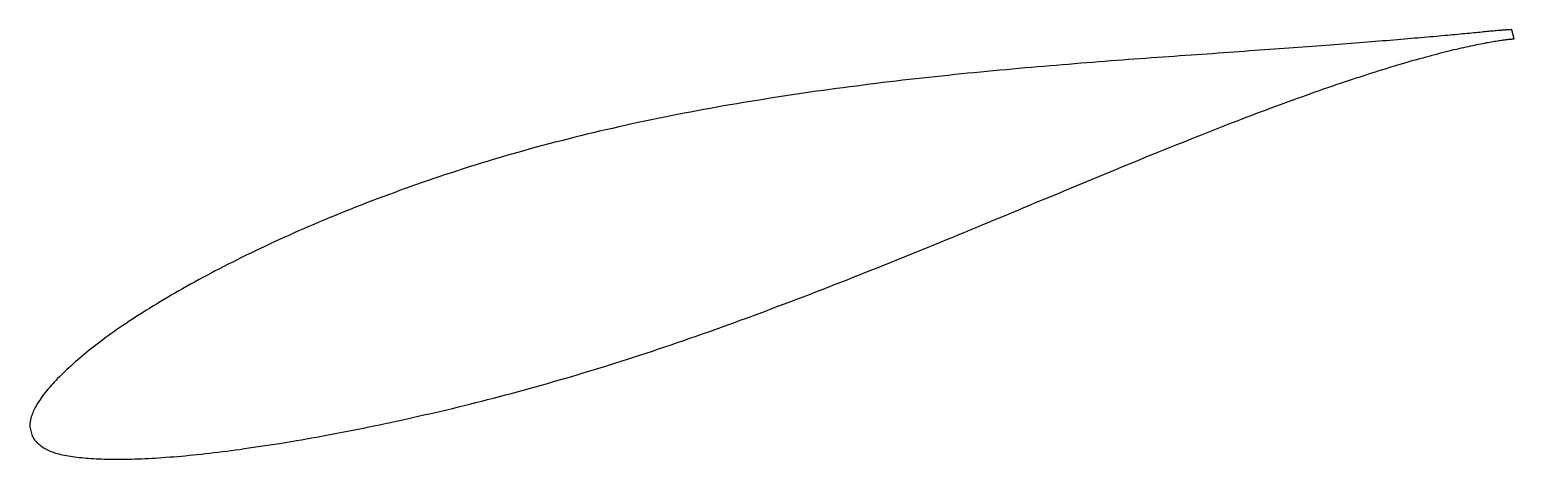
# Model space of a CAD drawing. Header units: metres. Extents: x -44 to 88, y -14 to 24.
import ezdxf

# ---------------------------------------------------------------- set-up
doc = ezdxf.new("R2010")
doc.units = ezdxf.units.M

msp = doc.modelspace()

# ---------------------------------------------------------------- linework, layer by layer
msp.add_lwpolyline([(87.9, 24.15), (87.9, 24.15), (87.89, 24.16), (87.87, 24.16), (87.86, 24.16), (87.83, 24.15), (87.8, 24.15), (87.77, 24.15), (87.73, 24.15), (87.68, 24.15), (87.63, 24.15), (87.58, 24.14), (87.52, 24.14), (87.45, 24.13), (87.38, 24.13), (87.3, 24.12), (87.22, 24.12), (87.13, 24.11), (87.04, 24.1), (86.94, 24.09), (86.84, 24.08), (86.73, 24.07), (86.62, 24.07), (86.5, 24.05), (86.38, 24.04), (86.25, 24.03), (86.12, 24.02), (85.98, 24.01), (85.84, 23.99), (85.69, 23.98), (85.54, 23.97), (85.38, 23.95), (85.22, 23.94), (85.05, 23.92), (84.87, 23.9), (84.69, 23.89), (84.51, 23.87), (84.32, 23.85), (84.13, 23.83), (83.93, 23.81), (83.73, 23.8), (83.52, 23.78), (83.3, 23.76), (83.09, 23.74), (82.86, 23.71), (82.63, 23.69), (82.4, 23.67), (82.16, 23.65), (81.92, 23.63), (81.67, 23.6), (81.42, 23.58), (81.16, 23.56), (80.9, 23.53), (80.63, 23.51), (80.36, 23.49), (80.09, 23.46), (79.81, 23.44), (79.52, 23.41), (79.23, 23.39), (78.93, 23.36), (78.64, 23.33), (78.33, 23.31), (78.02, 23.28), (77.71, 23.26), (77.39, 23.23), (77.07, 23.2), (76.74, 23.17), (76.41, 23.15), (76.07, 23.12), (75.73, 23.09), (75.39, 23.06), (75.04, 23.04), (74.69, 23.01), (74.33, 22.98), (73.97, 22.95), (73.6, 22.92), (73.23, 22.89), (72.86, 22.87), (72.48, 22.84), (72.09, 22.81), (71.71, 22.78), (71.32, 22.75), (70.92, 22.72), (70.52, 22.69), (70.12, 22.66), (69.71, 22.63), (69.3, 22.6), (68.88, 22.57), (68.47, 22.54), (68.04, 22.51), (67.62, 22.48), (67.19, 22.44), (66.75, 22.41), (66.31, 22.38), (65.87, 22.35), (65.43, 22.32), (64.98, 22.29), (64.53, 22.26), (64.07, 22.22), (63.61, 22.19), (63.15, 22.16), (62.68, 22.12), (62.21, 22.09), (61.74, 22.06), (61.26, 22.02), (60.78, 21.99), (60.3, 21.96), (59.82, 21.92), (59.33, 21.89), (58.83, 21.85), (58.34, 21.82), (57.84, 21.78), (57.34, 21.75), (56.84, 21.71), (56.33, 21.68), (55.82, 21.64), (55.31, 21.6), (54.79, 21.56), (54.27, 21.53), (53.75, 21.49), (53.23, 21.45), (52.7, 21.41), (52.18, 21.37), (51.65, 21.33), (51.11, 21.29), (50.58, 21.24), (50.04, 21.2), (49.5, 21.16), (48.96, 21.12), (48.41, 21.07), (47.87, 21.03), (47.32, 20.98), (46.77, 20.94), (46.21, 20.89), (45.66, 20.84), (45.1, 20.79), (44.54, 20.75), (43.98, 20.7), (43.42, 20.64), (42.86, 20.59), (42.29, 20.54), (41.72, 20.49), (41.15, 20.43), (40.58, 20.38), (40.01, 20.32), (39.44, 20.27), (38.87, 20.21), (38.29, 20.15), (37.71, 20.09), (37.13, 20.03), (36.55, 19.97), (35.97, 19.91), (35.39, 19.84), (34.81, 19.78), (34.23, 19.71), (33.64, 19.65), (33.06, 19.58), (32.47, 19.51), (31.88, 19.44), (31.3, 19.37), (30.71, 19.29), (30.12, 19.22), (29.53, 19.14), (28.94, 19.07), (28.35, 18.99), (27.76, 18.91), (27.17, 18.83), (26.58, 18.75), (25.98, 18.67), (25.39, 18.58), (24.8, 18.5), (24.21, 18.41), (23.62, 18.32), (23.02, 18.23), (22.43, 18.14), (21.84, 18.05), (21.25, 17.95), (20.66, 17.86), (20.06, 17.76), (19.47, 17.66), (18.88, 17.56), (18.29, 17.46), (17.7, 17.36), (17.11, 17.26), (16.52, 17.15), (15.93, 17.04), (15.35, 16.93), (14.76, 16.82), (14.17, 16.71), (13.59, 16.6), (13, 16.48), (12.42, 16.37), (11.84, 16.25), (11.26, 16.13), (10.68, 16.01), (10.1, 15.88), (9.52, 15.76), (8.94, 15.63), (8.36, 15.5), (7.79, 15.37), (7.22, 15.24), (6.64, 15.11), (6.07, 14.97), (5.51, 14.84), (4.94, 14.7), (4.37, 14.56), (3.81, 14.42), (3.25, 14.27), (2.68, 14.13), (2.13, 13.98), (1.57, 13.83), (1.01, 13.68), (0.46, 13.53), (-0.09, 13.38), (-0.64, 13.22), (-1.19, 13.07), (-1.74, 12.91), (-2.28, 12.75), (-2.82, 12.59), (-3.36, 12.43), (-3.9, 12.26), (-4.43, 12.1), (-4.96, 11.93), (-5.49, 11.76), (-6.02, 11.59), (-6.55, 11.42), (-7.07, 11.25), (-7.59, 11.07), (-8.11, 10.9), (-8.62, 10.72), (-9.14, 10.55), (-9.65, 10.37), (-10.16, 10.19), (-10.66, 10.01), (-11.16, 9.83), (-11.66, 9.64), (-12.16, 9.46), (-12.65, 9.27), (-13.15, 9.09), (-13.63, 8.9), (-14.12, 8.72), (-14.6, 8.53), (-15.08, 8.34), (-15.56, 8.15), (-16.03, 7.96), (-16.5, 7.77), (-16.97, 7.58), (-17.44, 7.39), (-17.9, 7.2), (-18.36, 7), (-18.81, 6.81), (-19.26, 6.62), (-19.71, 6.42), (-20.16, 6.23), (-20.6, 6.03), (-21.04, 5.84), (-21.47, 5.64), (-21.91, 5.44), (-22.33, 5.25), (-22.76, 5.05), (-23.18, 4.85), (-23.6, 4.65), (-24.01, 4.46), (-24.42, 4.26), (-24.83, 4.06), (-25.23, 3.86), (-25.63, 3.66), (-26.03, 3.46), (-26.42, 3.27), (-26.81, 3.07), (-27.2, 2.87), (-27.58, 2.67), (-27.96, 2.47), (-28.33, 2.27), (-28.7, 2.08), (-29.06, 1.88), (-29.43, 1.68), (-29.78, 1.48), (-30.14, 1.29), (-30.49, 1.09), (-30.83, 0.89), (-31.18, 0.7), (-31.51, 0.5), (-31.85, 0.31), (-32.18, 0.11), (-32.5, -0.08), (-32.82, -0.28), (-33.14, -0.47), (-33.45, -0.67), (-33.76, -0.86), (-34.07, -1.05), (-34.37, -1.24), (-34.66, -1.43), (-34.95, -1.62), (-35.24, -1.81), (-35.52, -2), (-35.8, -2.19), (-36.08, -2.38), (-36.35, -2.56), (-36.61, -2.75), (-36.87, -2.94), (-37.13, -3.12), (-37.38, -3.3), (-37.63, -3.49), (-37.87, -3.67), (-38.11, -3.85), (-38.35, -4.03), (-38.58, -4.21), (-38.8, -4.39), (-39.02, -4.57), (-39.24, -4.74), (-39.45, -4.92), (-39.65, -5.09), (-39.85, -5.27), (-40.05, -5.44), (-40.24, -5.61), (-40.43, -5.78), (-40.62, -5.95), (-40.79, -6.11), (-40.97, -6.28), (-41.14, -6.44), (-41.3, -6.6), (-41.46, -6.77), (-41.62, -6.92), (-41.77, -7.08), (-41.92, -7.24), (-42.06, -7.39), (-42.19, -7.54), (-42.33, -7.69), (-42.45, -7.84), (-42.58, -7.98), (-42.7, -8.13), (-42.81, -8.27), (-42.92, -8.41), (-43.02, -8.55), (-43.12, -8.69), (-43.21, -8.83), (-43.3, -8.96), (-43.39, -9.09), (-43.47, -9.22), (-43.54, -9.35), (-43.61, -9.48), (-43.68, -9.61), (-43.74, -9.73), (-43.79, -9.85), (-43.84, -9.97), (-43.89, -10.09), (-43.93, -10.2), (-43.97, -10.32), (-44, -10.43), (-44.03, -10.53), (-44.05, -10.64), (-44.07, -10.74), (-44.08, -10.83), (-44.1, -10.92), (-44.1, -11), (-44.11, -11.07), (-44.11, -11.14), (-44.11, -11.18), (-44.11, -11.22), (-43.88, -12.06), (-43.88, -12.07), (-43.87, -12.08), (-43.84, -12.11), (-43.81, -12.16), (-43.77, -12.22), (-43.73, -12.28), (-43.67, -12.36), (-43.61, -12.44), (-43.54, -12.52), (-43.47, -12.6), (-43.39, -12.67), (-43.31, -12.75), (-43.22, -12.83), (-43.13, -12.9), (-43.03, -12.97), (-42.93, -13.04), (-42.82, -13.11), (-42.71, -13.17), (-42.59, -13.23), (-42.47, -13.29), (-42.35, -13.35), (-42.22, -13.4), (-42.08, -13.45), (-41.95, -13.5), (-41.8, -13.55), (-41.65, -13.59), (-41.5, -13.63), (-41.34, -13.67), (-41.18, -13.71), (-41.01, -13.75), (-40.84, -13.78), (-40.66, -13.81), (-40.48, -13.84), (-40.3, -13.87), (-40.11, -13.89), (-39.91, -13.92), (-39.71, -13.94), (-39.51, -13.96), (-39.3, -13.98), (-39.09, -14), (-38.87, -14.02), (-38.64, -14.03), (-38.42, -14.05), (-38.18, -14.06), (-37.95, -14.07), (-37.71, -14.08), (-37.46, -14.09), (-37.21, -14.1), (-36.95, -14.1), (-36.69, -14.11), (-36.43, -14.11), (-36.16, -14.11), (-35.89, -14.11), (-35.61, -14.1), (-35.33, -14.1), (-35.04, -14.09), (-34.75, -14.08), (-34.46, -14.07), (-34.16, -14.06), (-33.86, -14.05), (-33.55, -14.03), (-33.24, -14.02), (-32.92, -14), (-32.6, -13.98), (-32.28, -13.95), (-31.95, -13.93), (-31.62, -13.9), (-31.28, -13.88), (-30.94, -13.85), (-30.6, -13.82), (-30.25, -13.79), (-29.9, -13.75), (-29.55, -13.72), (-29.19, -13.68), (-28.82, -13.64), (-28.46, -13.6), (-28.08, -13.56), (-27.71, -13.51), (-27.33, -13.47), (-26.95, -13.42), (-26.56, -13.37), (-26.17, -13.32), (-25.78, -13.27), (-25.38, -13.22), (-24.98, -13.16), (-24.58, -13.1), (-24.17, -13.04), (-23.76, -12.98), (-23.35, -12.92), (-22.93, -12.86), (-22.51, -12.79), (-22.08, -12.73), (-21.65, -12.66), (-21.22, -12.59), (-20.79, -12.52), (-20.35, -12.44), (-19.91, -12.37), (-19.47, -12.29), (-19.02, -12.21), (-18.57, -12.13), (-18.12, -12.05), (-17.66, -11.97), (-17.2, -11.88), (-16.74, -11.79), (-16.28, -11.7), (-15.81, -11.61), (-15.34, -11.52), (-14.87, -11.43), (-14.39, -11.33), (-13.91, -11.23), (-13.43, -11.14), (-12.95, -11.03), (-12.46, -10.93), (-11.98, -10.83), (-11.48, -10.72), (-10.99, -10.61), (-10.5, -10.5), (-10, -10.39), (-9.5, -10.28), (-8.99, -10.16), (-8.49, -10.05), (-7.98, -9.93), (-7.47, -9.81), (-6.96, -9.69), (-6.45, -9.57), (-5.93, -9.44), (-5.42, -9.31), (-4.9, -9.19), (-4.38, -9.06), (-3.85, -8.92), (-3.33, -8.79), (-2.8, -8.65), (-2.27, -8.52), (-1.74, -8.38), (-1.21, -8.24), (-0.68, -8.09), (-0.14, -7.95), (0.39, -7.8), (0.93, -7.65), (1.47, -7.5), (2.01, -7.35), (2.55, -7.19), (3.09, -7.04), (3.64, -6.88), (4.18, -6.72), (4.73, -6.56), (5.27, -6.39), (5.82, -6.23), (6.37, -6.06), (6.92, -5.89), (7.47, -5.72), (8.02, -5.54), (8.58, -5.37), (9.13, -5.19), (9.68, -5.01), (10.24, -4.83), (10.79, -4.65), (11.35, -4.47), (11.91, -4.28), (12.46, -4.09), (13.02, -3.9), (13.58, -3.71), (14.14, -3.52), (14.7, -3.33), (15.26, -3.13), (15.82, -2.94), (16.38, -2.74), (16.94, -2.54), (17.5, -2.34), (18.06, -2.14), (18.62, -1.94), (19.18, -1.73), (19.74, -1.53), (20.3, -1.32), (20.86, -1.11), (21.42, -0.9), (21.98, -0.69), (22.54, -0.48), (23.11, -0.27), (23.67, -0.06), (24.23, 0.15), (24.79, 0.37), (25.34, 0.58), (25.9, 0.8), (26.46, 1.02), (27.02, 1.23), (27.58, 1.45), (28.14, 1.67), (28.69, 1.89), (29.25, 2.11), (29.8, 2.33), (30.36, 2.55), (30.91, 2.77), (31.47, 2.99), (32.02, 3.21), (32.57, 3.43), (33.12, 3.65), (33.67, 3.88), (34.22, 4.1), (34.77, 4.32), (35.32, 4.54), (35.87, 4.77), (36.41, 4.99), (36.96, 5.21), (37.5, 5.44), (38.04, 5.66), (38.58, 5.88), (39.12, 6.1), (39.66, 6.33), (40.2, 6.55), (40.73, 6.77), (41.27, 6.99), (41.8, 7.21), (42.33, 7.43), (42.86, 7.65), (43.39, 7.87), (43.92, 8.09), (44.45, 8.31), (44.97, 8.53), (45.49, 8.75), (46.01, 8.96), (46.53, 9.18), (47.05, 9.4), (47.57, 9.61), (48.08, 9.82), (48.59, 10.04), (49.1, 10.25), (49.61, 10.46), (50.12, 10.67), (50.62, 10.88), (51.12, 11.09), (51.62, 11.29), (52.12, 11.5), (52.62, 11.7), (53.11, 11.91), (53.6, 12.11), (54.09, 12.31), (54.58, 12.51), (55.07, 12.71), (55.55, 12.91), (56.03, 13.1), (56.51, 13.3), (56.98, 13.49), (57.46, 13.68), (57.93, 13.87), (58.4, 14.06), (58.86, 14.24), (59.33, 14.43), (59.79, 14.61), (60.25, 14.79), (60.7, 14.97), (61.15, 15.15), (61.6, 15.33), (62.05, 15.51), (62.5, 15.68), (62.94, 15.85), (63.38, 16.02), (63.81, 16.19), (64.25, 16.35), (64.68, 16.52), (65.11, 16.68), (65.53, 16.84), (65.95, 17), (66.37, 17.16), (66.79, 17.31), (67.2, 17.46), (67.61, 17.61), (68.01, 17.76), (68.42, 17.91), (68.82, 18.05), (69.21, 18.19), (69.61, 18.33), (70, 18.47), (70.38, 18.61), (70.76, 18.74), (71.14, 18.88), (71.52, 19.01), (71.89, 19.14), (72.26, 19.26), (72.63, 19.39), (72.99, 19.51), (73.35, 19.63), (73.7, 19.75), (74.05, 19.86), (74.4, 19.97), (74.75, 20.09), (75.09, 20.2), (75.42, 20.3), (75.75, 20.41), (76.08, 20.51), (76.41, 20.61), (76.73, 20.71), (77.05, 20.81), (77.36, 20.9), (77.67, 21), (77.97, 21.09), (78.27, 21.18), (78.57, 21.26), (78.86, 21.35), (79.15, 21.43), (79.44, 21.51), (79.72, 21.59), (79.99, 21.66), (80.27, 21.74), (80.53, 21.81), (80.8, 21.88), (81.06, 21.95), (81.31, 22.02), (81.56, 22.08), (81.81, 22.14), (82.05, 22.2), (82.29, 22.26), (82.52, 22.32), (82.75, 22.38), (82.98, 22.43), (83.2, 22.48), (83.41, 22.53), (83.62, 22.58), (83.83, 22.62), (84.03, 22.67), (84.23, 22.71), (84.42, 22.75), (84.61, 22.79), (84.79, 22.83), (84.97, 22.87), (85.14, 22.9), (85.31, 22.93), (85.48, 22.97), (85.64, 23), (85.79, 23.02), (85.94, 23.05), (86.09, 23.08), (86.23, 23.1), (86.36, 23.12), (86.49, 23.14), (86.62, 23.16), (86.74, 23.18), (86.86, 23.2), (86.97, 23.22), (87.07, 23.23), (87.17, 23.25), (87.27, 23.26), (87.36, 23.27), (87.45, 23.28), (87.53, 23.29), (87.6, 23.3), (87.67, 23.3), (87.74, 23.31), (87.8, 23.32), (87.86, 23.32), (87.91, 23.32), (87.95, 23.33), (87.99, 23.33), (88.03, 23.33), (88.05, 23.33), (88.08, 23.33), (88.1, 23.33), (88.11, 23.33), (88.12, 23.33), (88.12, 23.33), (87.9, 24.15)], close=True)

doc.saveas('drawing.dxf')
